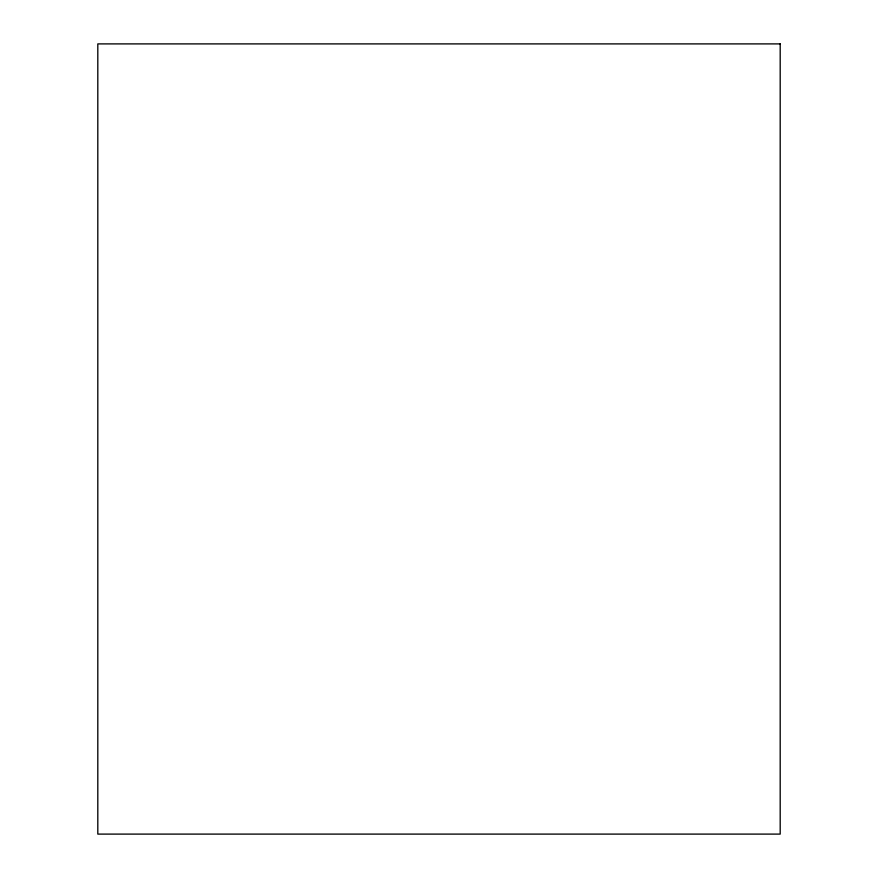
<?xml version="1.0" encoding="UTF-8"?>
<svg xmlns="http://www.w3.org/2000/svg" width="878" height="878" viewBox="0 0 878 878"><rect width="100%" height="100%" fill="white"/><g stroke="black" fill="none" stroke-linecap="round" stroke-linejoin="round"><path stroke-width="1.32" d="M780.191 43.9L97.809 43.9L97.809 834.1L780.191 834.1L780.191 43.9"/></g></svg>
